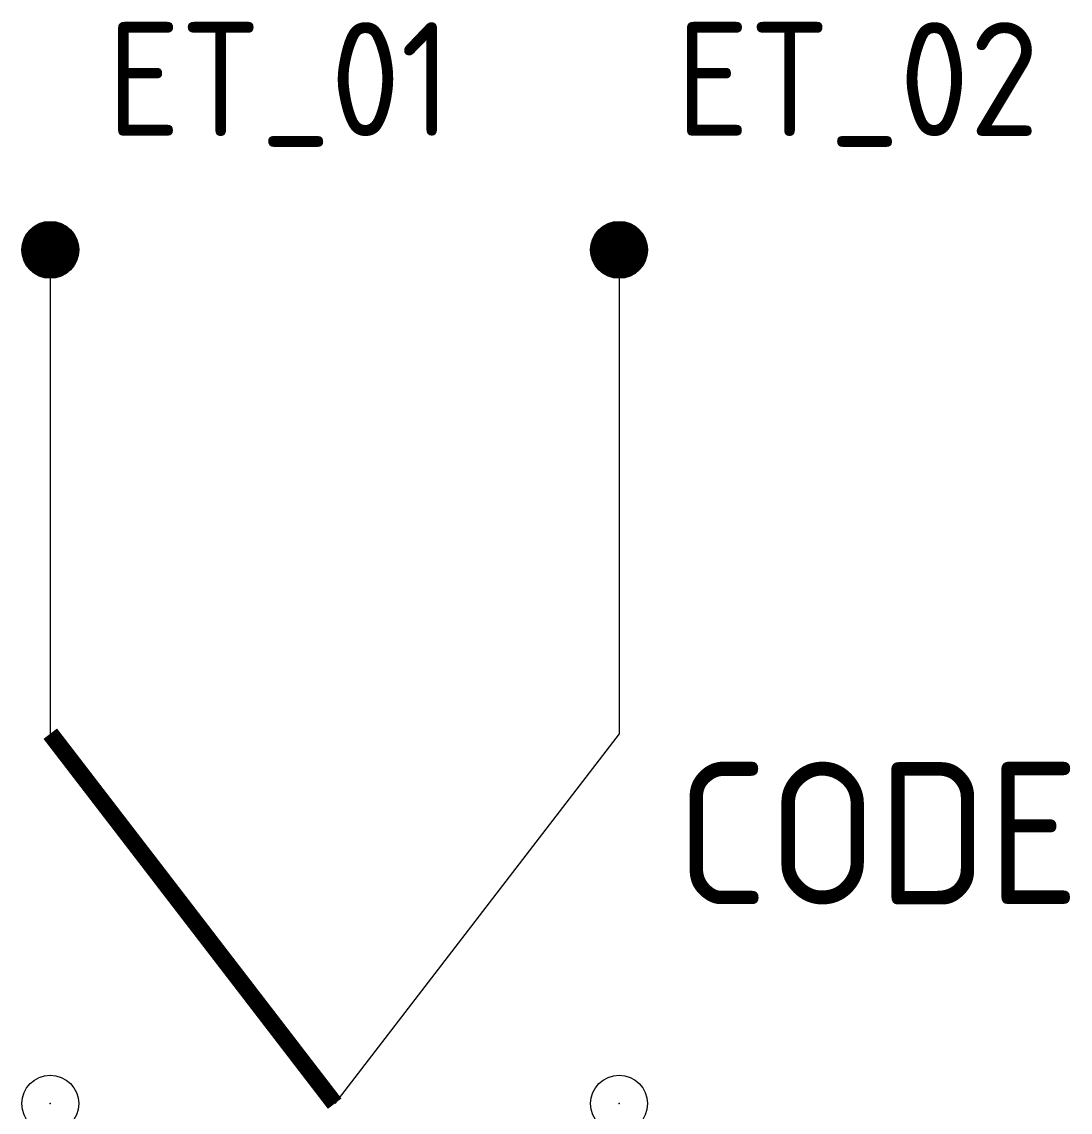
# Model space of a CAD drawing. Extents: x 362 to 380.4, y 244.8 to 264.
import ezdxf

# ---------------------------------------------------------------- set-up
doc = ezdxf.new("R2010")
doc.units = 0
doc.header["$LTSCALE"] = 10
doc.header["$MEASUREMENT"] = 0
doc.header["$PDMODE"] = 32
doc.header["$PDSIZE"] = 1
doc.layers.get('0').update_dxf_attribs({"linetype": 'CONTINUOUS'})
for name, color, linetype in [('C', 7, 'CONTINUOUS'), ('TKST2', 2, 'CONTINUOUS'), ('TKST3', 1, 'CONTINUOUS')]:
    doc.layers.add(name, color=color, linetype=linetype)
doc.styles.get("Standard").update_dxf_attribs({"font": 'ISO8', "width": 1.2})

msp = doc.modelspace()

# ---------------------------------------------------------------- linework, layer by layer
at = {"const_width": 0.5}
for points in [[(362.25, 260, 1), (362.75, 260, 1)], [(372.25, 260, 1), (372.75, 260, 1)]]:
    msp.add_lwpolyline(points, format="xyb", close=True, dxfattribs=at)
for points in [[(362.5, 260), (362.5, 251.5)], [(372.5, 260), (372.5, 251.5), (367.5, 245)]]:
    msp.add_lwpolyline(points)
at = {"const_width": 0.3}
msp.add_lwpolyline([(367.5, 245), (362.5, 251.5)], dxfattribs=at)
for p in [(362.5, 260), (372.5, 260)]:
    msp.add_point(p)
at = {"layer": 'C', "color": 1}
msp.add_point((362.5, 260), dxfattribs=at)
at = {"layer": 'C', "color": 3}
msp.add_point((372.5, 260), dxfattribs=at)
at = {"layer": 'C', "color": 2}
msp.add_point((362.5, 245), dxfattribs=at)
at = {"layer": 'C', "color": 4}
msp.add_point((372.5, 245), dxfattribs=at)

# ---------------------------------------------------------------- texts
at = {"layer": 'TKST2'}
for tag, p in [('ET_01', (363.5, 262)), ('ET_02', (373.5, 262))]:
    msp.add_attdef(tag, p, '', height=2, dxfattribs=at)
at = {"layer": 'TKST3'}
msp.add_attdef('CODE', (373.5, 248.5), '-B', height=2.5, dxfattribs=at)

doc.saveas('drawing.dxf')
